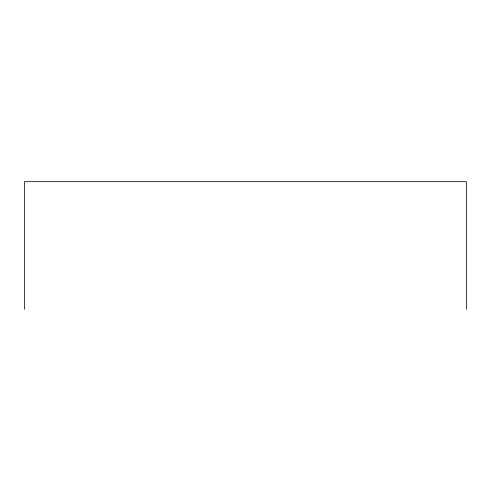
<?xml version="1.0" encoding="UTF-8"?>
<svg xmlns="http://www.w3.org/2000/svg" width="491" height="491" viewBox="0 0 491 491"><rect width="100%" height="100%" fill="white"/><g stroke="black" fill="none" stroke-linecap="round" stroke-linejoin="round"><path stroke-width="0.74" d="M466.45 309.33L466.45 181.67L24.55 181.67L24.55 309.33"/></g></svg>
